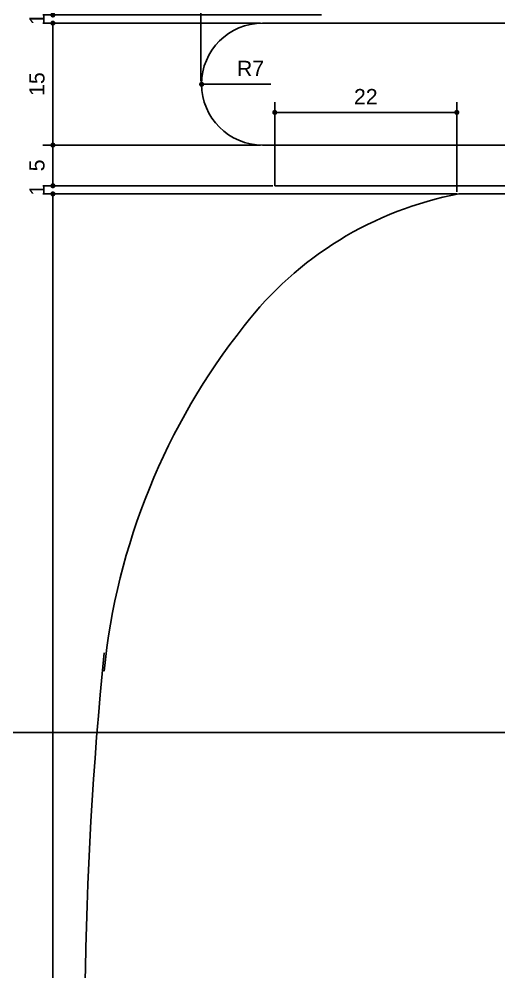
# Model space of a CAD drawing. Header units: inches. Extents: x 274057 to 444617, y 490067 to 635630.
# Drawn here: x 359396.7 to 359455.7, y 492928.1 to 493045.2 of the extents above; entities that cross this region are included whole.
import ezdxf

# ---------------------------------------------------------------- set-up
doc = ezdxf.new("R2010")
doc.units = ezdxf.units.IN
doc.header["$MEASUREMENT"] = 0
for name, color, linetype in [('CQ curtains and frames', 252, 'Continuous'), ('CQ PANEL DIMENSION', 1, 'Continuous'), ('CQ SPOT DETAIL DIMENSION', 9, 'Continuous'), ('menuiserie', 32, 'Continuous')]:
    doc.layers.add(name, color=color, linetype=linetype)
doc.styles.get("Standard").update_dxf_attribs({"font": 'arial.ttf'})
doc.dimstyles.new('chester 1.25', dxfattribs={"dimscale": 0.0125, "dimtxt": 150, "dimasz": 50, "dimexe": 100, "dimexo": 20, "dimgap": 80, "dimtad": 1, "dimdec": 0, "dimzin": 0, "dimdsep": 46, "dimtxsty": 'Standard', "dimblk": 'DOT', "dimcen": 100, "dimclrd": 1, "dimclre": 1, "dimclrt": 3, "dimadec": 0, "dimazin": 0, "dimtfac": 1, "dimtdec": 0, "dimtofl": 0, "dimtmove": 0, "dimatfit": 3, "dimfxl": 1, "dimtolj": 1, "dimtzin": 0, "dimlwd": -1, "dimarcsym": 0})
doc.dimstyles.new('chester 15', dxfattribs={"dimscale": 0.15, "dimtxt": 150, "dimasz": 100, "dimexe": 100, "dimexo": 0, "dimgap": 80, "dimtad": 1, "dimdec": 0, "dimzin": 0, "dimdsep": 46, "dimtxsty": 'Standard', "dimblk": 'DOT', "dimcen": 100, "dimclrd": 1, "dimclre": 1, "dimclrt": 3, "dimadec": 0, "dimazin": 0, "dimtfac": 1, "dimtdec": 0, "dimtofl": 0, "dimtmove": 0, "dimatfit": 3, "dimfxl": 1, "dimtolj": 1, "dimtzin": 0, "dimlwd": -1, "dimarcsym": 0})
doc.dimstyles.new('chester 5', dxfattribs={"dimscale": 0.05, "dimtxt": 150, "dimasz": 50, "dimexe": 100, "dimexo": 0, "dimgap": 80, "dimtad": 1, "dimdec": 0, "dimzin": 0, "dimdsep": 46, "dimtxsty": 'Standard', "dimblk": 'DOT', "dimcen": 100, "dimclrd": 1, "dimclre": 1, "dimclrt": 3, "dimadec": 0, "dimazin": 0, "dimtfac": 1, "dimtdec": 0, "dimtofl": 0, "dimtmove": 0, "dimatfit": 3, "dimfxl": 1, "dimtolj": 1, "dimtzin": 0, "dimlwd": -1, "dimarcsym": 0})

# ---------------------------------------------------------------- blocks, each defined once
blk = doc.blocks.new('_Dot')
at = {"color": 0, "linetype": 'ByBlock', "lineweight": -2}
blk.add_line((-0.5, 0), (-1, 0), dxfattribs=at)
at = {"color": 0, "linetype": 'ByBlock', "const_width": 0.5}
blk.add_lwpolyline([(-0.25, 0, 1), (0.25, 0, 1)], format="xyb", close=True, dxfattribs=at)
blk = doc.blocks.new('*D1277')
at = {"layer": 'CQ PANEL DIMENSION', "color": 1, "lineweight": -2, "transparency": 16777216}
for p, q in [((359413.1377527295, 495198.0693327125), (358858.8146244853, 495198.0693327125)), ((359395.0996708644, 492094.7391815393), (358858.8146244853, 492094.7391815393))]:
    blk.add_line(p, q, dxfattribs=at)
at = {"layer": 'CQ PANEL DIMENSION', "color": 1, "transparency": 16777216}
blk.add_line((358873.8146244853, 495183.0693327125), (358873.8146244853, 492109.7391815393), dxfattribs=at)
at = {"layer": 'Defpoints', "color": 0, "transparency": 16777216}
for p in [(359413.1377527295, 495198.0693327125, -8.161583353594182e-08), (358873.8146244853, 492094.7391815393), (359395.0996708644, 492094.7391815393, -0.02675467039130908)]:
    blk.add_point(p, dxfattribs=at)
at = {"layer": 'CQ PANEL DIMENSION', "color": 1, "transparency": 16777216, "xscale": 15, "yscale": 15, "zscale": 15}
for p, rotation in [((358873.8146244853, 495198.0693327125), 90), ((358873.8146244853, 492094.7391815393), 270)]:
    blk.add_blockref('_Dot', p, dxfattribs=dict(at, rotation=rotation))
at = {"layer": 'CQ PANEL DIMENSION', "color": 3, "transparency": 16777216, "insert": (358850.319058319, 493646.4042571257), "char_height": 22.5, "attachment_point": 5, "rotation": 90}
blk.add_mtext('\\A1;3103', dxfattribs=at)
blk = doc.blocks.new('*D1044')
at = {"layer": 'CQ PANEL DIMENSION', "color": 1, "lineweight": -2, "transparency": 16777216}
for p, q in [((361673.4341588991, 517521.2839683322), (361536.563356593, 517521.2839683322)), ((361731.4341588989, 517262.0339683323), (361536.563356593, 517262.0339683323))]:
    blk.add_line(p, q, dxfattribs=at)
at = {"layer": 'CQ PANEL DIMENSION', "color": 1, "transparency": 16777216}
blk.add_line((361541.563356593, 517518.7839683322), (361541.563356593, 517264.5339683323), dxfattribs=at)
at = {"layer": 'Defpoints', "color": 0, "transparency": 16777216}
for p in [(361673.4341588991, 517521.2839683322, -5.564854355100124e-08), (361541.563356593, 517262.0339683323), (361731.4341588989, 517262.0339683323, 1.970279388849305e-06)]:
    blk.add_point(p, dxfattribs=at)
at = {"layer": 'CQ PANEL DIMENSION', "color": 1, "transparency": 16777216, "xscale": 2.5, "yscale": 2.5, "zscale": 2.5}
for p, rotation in [((361541.563356593, 517521.2839683322), 90), ((361541.563356593, 517262.0339683323), 270)]:
    blk.add_blockref('_Dot', p, dxfattribs=dict(at, rotation=rotation))
at = {"layer": 'CQ PANEL DIMENSION', "color": 3, "transparency": 16777216, "insert": (361533.7340591851, 517391.6589683321), "char_height": 7.5, "attachment_point": 5, "rotation": 90}
blk.add_mtext('\\A1;259', dxfattribs=at)
blk = doc.blocks.new('*D1001')
at = {"layer": 'CQ PANEL DIMENSION', "color": 1, "lineweight": -2, "transparency": 16777216}
for p, q in [((361731.4341588989, 517262.0339683323), (361536.5633565931, 517262.0339683323)), ((361696.4341588989, 516517.2839683322), (361536.5633565931, 516517.2839683322))]:
    blk.add_line(p, q, dxfattribs=at)
at = {"layer": 'CQ PANEL DIMENSION', "color": 1, "transparency": 16777216}
blk.add_line((361541.5633565931, 517259.5339683323), (361541.5633565931, 516519.7839683322), dxfattribs=at)
at = {"layer": 'Defpoints', "color": 0, "transparency": 16777216}
for p in [(361731.4341588989, 517262.0339683323, 1.970279388849305e-06), (361541.5633565931, 516517.2839683322), (361696.4341588989, 516517.2839683322, -5.564854355100124e-08)]:
    blk.add_point(p, dxfattribs=at)
at = {"layer": 'CQ PANEL DIMENSION', "color": 1, "transparency": 16777216, "xscale": 2.5, "yscale": 2.5, "zscale": 2.5}
for p, rotation in [((361541.5633565931, 517262.0339683323), 90), ((361541.5633565931, 516517.2839683322), 270)]:
    blk.add_blockref('_Dot', p, dxfattribs=dict(at, rotation=rotation))
at = {"layer": 'CQ PANEL DIMENSION', "color": 3, "transparency": 16777216, "insert": (361533.7494070707, 516889.6589683321), "char_height": 7.5, "attachment_point": 5, "rotation": 90}
blk.add_mtext('\\A1;745', dxfattribs=at)
blk = doc.blocks.new('*D1048')
at = {"layer": 'CQ SPOT DETAIL DIMENSION', "color": 1, "transparency": 16777216}
for p, q in [((361611.1488092999, 517350.9089683322), (361611.1488092999, 517351.5339683322)), ((361611.1488092999, 517348.6589683322), (361611.1488092999, 517348.0339683322))]:
    blk.add_line(p, q, dxfattribs=at)
at = {"layer": 'CQ SPOT DETAIL DIMENSION', "color": 1, "lineweight": -2, "transparency": 16777216}
for p, q in [((361644.1841588989, 517350.2839683322), (361609.8988092999, 517350.2839683322)), ((361636.6841588989, 517349.2839683322), (361609.8988092999, 517349.2839683322))]:
    blk.add_line(p, q, dxfattribs=at)
at = {"layer": 'Defpoints', "color": 0, "transparency": 16777216}
for p in [(361611.1488092999, 517349.2839683322), (361636.9341588989, 517349.2839683322), (361644.4341588989, 517350.2839683322)]:
    blk.add_point(p, dxfattribs=at)
at = {"layer": 'CQ SPOT DETAIL DIMENSION', "color": 1, "transparency": 16777216, "xscale": 0.625, "yscale": 0.625, "zscale": 0.625}
for p, rotation in [((361611.1488092999, 517350.2839683322), 270), ((361611.1488092999, 517349.2839683322), 90)]:
    blk.add_blockref('_Dot', p, dxfattribs=dict(at, rotation=rotation))
at = {"layer": 'CQ SPOT DETAIL DIMENSION', "color": 3, "transparency": 16777216, "insert": (361609.2074723283, 517349.783968332), "char_height": 1.875, "attachment_point": 5, "rotation": 90}
blk.add_mtext('\\A1;1', dxfattribs=at)
blk = doc.blocks.new('*D1049')
at = {"layer": 'CQ SPOT DETAIL DIMENSION', "color": 1, "lineweight": -2, "transparency": 16777216}
for p, q in [((361636.6841588989, 517349.2839683322), (361609.8988092999, 517349.2839683322)), ((361636.6841588989, 517334.2839683322), (361609.8988092999, 517334.2839683322))]:
    blk.add_line(p, q, dxfattribs=at)
at = {"layer": 'CQ SPOT DETAIL DIMENSION', "color": 1, "transparency": 16777216}
blk.add_line((361611.1488092999, 517348.6589683322), (361611.1488092999, 517334.9089683322), dxfattribs=at)
at = {"layer": 'Defpoints', "color": 0, "transparency": 16777216}
for p in [(361636.9341588989, 517349.2839683322), (361611.1488092999, 517334.2839683322), (361636.9341588989, 517334.2839683322)]:
    blk.add_point(p, dxfattribs=at)
at = {"layer": 'CQ SPOT DETAIL DIMENSION', "color": 1, "transparency": 16777216, "xscale": 0.625, "yscale": 0.625, "zscale": 0.625}
for p, rotation in [((361611.1488092999, 517349.2839683322), 90), ((361611.1488092999, 517334.2839683322), 270)]:
    blk.add_blockref('_Dot', p, dxfattribs=dict(at, rotation=rotation))
at = {"layer": 'CQ SPOT DETAIL DIMENSION', "color": 3, "transparency": 16777216, "insert": (361609.191484948, 517341.783968332), "char_height": 1.875, "attachment_point": 5, "rotation": 90}
blk.add_mtext('\\A1;15', dxfattribs=at)
blk = doc.blocks.new('*D1050')
at = {"layer": 'CQ SPOT DETAIL DIMENSION', "color": 1, "lineweight": -2, "transparency": 16777216}
for p, q in [((361636.6841588989, 517334.2839683322), (361609.8988092999, 517334.2839683322)), ((361638.1841588989, 517329.2839683322), (361609.8988092999, 517329.2839683322))]:
    blk.add_line(p, q, dxfattribs=at)
at = {"layer": 'CQ SPOT DETAIL DIMENSION', "color": 1, "transparency": 16777216}
blk.add_line((361611.1488092999, 517333.6589683322), (361611.1488092999, 517329.9089683322), dxfattribs=at)
at = {"layer": 'Defpoints', "color": 0, "transparency": 16777216}
for p in [(361636.9341588989, 517334.2839683322), (361611.1488092999, 517329.2839683322), (361638.4341588989, 517329.2839683322)]:
    blk.add_point(p, dxfattribs=at)
at = {"layer": 'CQ SPOT DETAIL DIMENSION', "color": 1, "transparency": 16777216, "xscale": 0.625, "yscale": 0.625, "zscale": 0.625}
for p, rotation in [((361611.1488092999, 517334.2839683322), 90), ((361611.1488092999, 517329.2839683322), 270)]:
    blk.add_blockref('_Dot', p, dxfattribs=dict(at, rotation=rotation))
at = {"layer": 'CQ SPOT DETAIL DIMENSION', "color": 3, "transparency": 16777216, "insert": (361609.1953219193, 517331.783968332), "char_height": 1.875, "attachment_point": 5, "rotation": 90}
blk.add_mtext('\\A1;5', dxfattribs=at)
blk = doc.blocks.new('*D1051')
at = {"layer": 'CQ SPOT DETAIL DIMENSION', "color": 1, "transparency": 16777216}
for p, q in [((361611.1488092999, 517329.9089683322), (361611.1488092999, 517330.5339683322)), ((361611.1488092999, 517327.6589683322), (361611.1488092999, 517327.0339683322))]:
    blk.add_line(p, q, dxfattribs=at)
at = {"layer": 'CQ SPOT DETAIL DIMENSION', "color": 1, "lineweight": -2, "transparency": 16777216}
for p, q in [((361638.1841588989, 517329.2839683322), (361609.8988092999, 517329.2839683322)), ((361660.8197374126, 517328.2839683322), (361609.8988092999, 517328.2839683322))]:
    blk.add_line(p, q, dxfattribs=at)
at = {"layer": 'Defpoints', "color": 0, "transparency": 16777216}
for p in [(361611.1488092999, 517328.2839683322), (361638.4341588989, 517329.2839683322), (361661.0697374126, 517328.2839683322)]:
    blk.add_point(p, dxfattribs=at)
at = {"layer": 'CQ SPOT DETAIL DIMENSION', "color": 1, "transparency": 16777216, "xscale": 0.625, "yscale": 0.625, "zscale": 0.625}
for p, rotation in [((361611.1488092999, 517329.2839683322), 270), ((361611.1488092999, 517328.2839683322), 90)]:
    blk.add_blockref('_Dot', p, dxfattribs=dict(at, rotation=rotation))
at = {"layer": 'CQ SPOT DETAIL DIMENSION', "color": 3, "transparency": 16777216, "insert": (361609.2074723283, 517328.783968332), "char_height": 1.875, "attachment_point": 5, "rotation": 90}
blk.add_mtext('\\A1;1', dxfattribs=at)
blk = doc.blocks.new('*D1052')
at = {"layer": 'CQ SPOT DETAIL DIMENSION', "color": 1, "lineweight": -2, "transparency": 16777216}
for p, q in [((361660.8197374126, 517328.2839683322), (361609.8988092999, 517328.2839683322)), ((361672.6841588989, 516537.2839683322), (361609.8988092999, 516537.2839683322))]:
    blk.add_line(p, q, dxfattribs=at)
at = {"layer": 'CQ SPOT DETAIL DIMENSION', "color": 1, "transparency": 16777216}
blk.add_line((361611.1488092999, 517327.6589683322), (361611.1488092999, 516537.9089683322), dxfattribs=at)
at = {"layer": 'Defpoints', "color": 0, "transparency": 16777216}
for p in [(361661.0697374126, 517328.2839683322), (361611.1488092999, 516537.2839683322), (361672.9341588989, 516537.2839683322)]:
    blk.add_point(p, dxfattribs=at)
at = {"layer": 'CQ SPOT DETAIL DIMENSION', "color": 1, "transparency": 16777216, "xscale": 0.625, "yscale": 0.625, "zscale": 0.625}
for p, rotation in [((361611.1488092999, 517328.2839683322), 90), ((361611.1488092999, 516537.2839683322), 270)]:
    blk.add_blockref('_Dot', p, dxfattribs=dict(at, rotation=rotation))
at = {"layer": 'CQ SPOT DETAIL DIMENSION', "color": 3, "transparency": 16777216, "insert": (361609.191484948, 516932.783968332), "char_height": 1.875, "attachment_point": 5, "rotation": 90}
blk.add_mtext('\\A1;791', dxfattribs=at)
blk = doc.blocks.new('*D1058')
at = {"layer": 'CQ SPOT DETAIL DIMENSION', "color": 1, "transparency": 16777216}
blk.add_line((361637.9678158865, 517341.7875022441), (361630.0591990778, 517341.7604639149), dxfattribs=at)
at = {"layer": 'Defpoints', "color": 0, "transparency": 16777216}
for p in [(361629.4342027304, 517341.7583271497, -5.564854355100124e-08), (361636.9341588988, 517341.7839683319, -5.564854355100124e-08)]:
    blk.add_point(p, dxfattribs=at)
at = {"layer": 'CQ SPOT DETAIL DIMENSION', "color": 1, "transparency": 16777216, "xscale": 0.625, "yscale": 0.625, "zscale": 0.625, "rotation": 180.1958845840952}
blk.add_blockref('_Dot', (361629.4342027304, 517341.7583271497), dxfattribs=at)
at = {"layer": 'CQ SPOT DETAIL DIMENSION', "color": 3, "transparency": 16777216, "insert": (361635.4494398816, 517343.716403632), "char_height": 1.875, "attachment_point": 5, "rotation": 0.19588458409525183}
blk.add_mtext('\\A1;R7', dxfattribs=at)
blk = doc.blocks.new('*D1004')
at = {"layer": 'CQ SPOT DETAIL DIMENSION', "color": 1, "lineweight": -2, "transparency": 16777216}
for p, q in [((361629.3582269998, 517342.1448619466), (361629.3582269998, 517358.2840732932)), ((361644.4341588988, 517350.533968332), (361644.4341588988, 517358.2840732932))]:
    blk.add_line(p, q, dxfattribs=at)
at = {"layer": 'CQ SPOT DETAIL DIMENSION', "color": 1, "transparency": 16777216}
blk.add_line((361643.8091588988, 517357.0340732932), (361629.9832269998, 517357.0340732932), dxfattribs=at)
at = {"layer": 'Defpoints', "color": 0, "transparency": 16777216}
for p in [(361629.3582269998, 517357.0340732932), (361644.4341588988, 517350.283968332), (361629.3582269998, 517341.8948619466)]:
    blk.add_point(p, dxfattribs=at)
at = {"layer": 'CQ SPOT DETAIL DIMENSION', "color": 1, "transparency": 16777216, "xscale": 0.625, "yscale": 0.625, "zscale": 0.625, "rotation": 180}
blk.add_blockref('_Dot', (361629.3582269998, 517357.0340732932), dxfattribs=at)
at = {"layer": 'CQ SPOT DETAIL DIMENSION', "color": 1, "transparency": 16777216, "xscale": 0.625, "yscale": 0.625, "zscale": 0.625}
blk.add_blockref('_Dot', (361644.4341588988, 517357.0340732932), dxfattribs=at)
at = {"layer": 'CQ SPOT DETAIL DIMENSION', "color": 3, "transparency": 16777216, "insert": (361636.8961929493, 517358.9913976451), "char_height": 1.875, "attachment_point": 5}
blk.add_mtext('\\A1;15', dxfattribs=at)
blk = doc.blocks.new('*D1005')
at = {"layer": 'CQ SPOT DETAIL DIMENSION', "color": 1, "lineweight": -2, "transparency": 16777216}
for p, q in [((361638.4341588988, 517329.533968332), (361638.4341588988, 517339.5552750381)), ((361660.8197374124, 517328.533968332), (361660.8197374124, 517339.5552750381))]:
    blk.add_line(p, q, dxfattribs=at)
at = {"layer": 'CQ SPOT DETAIL DIMENSION', "color": 1, "transparency": 16777216}
blk.add_line((361639.0591588988, 517338.3052750381), (361660.1947374124, 517338.3052750381), dxfattribs=at)
at = {"layer": 'Defpoints', "color": 0, "transparency": 16777216}
for p in [(361660.8197374124, 517338.3052750381), (361638.4341588988, 517329.283968332), (361660.8197374124, 517328.283968332)]:
    blk.add_point(p, dxfattribs=at)
at = {"layer": 'CQ SPOT DETAIL DIMENSION', "color": 1, "transparency": 16777216, "xscale": 0.625, "yscale": 0.625, "zscale": 0.625, "rotation": 180}
blk.add_blockref('_Dot', (361638.4341588988, 517338.3052750381), dxfattribs=at)
at = {"layer": 'CQ SPOT DETAIL DIMENSION', "color": 1, "transparency": 16777216, "xscale": 0.625, "yscale": 0.625, "zscale": 0.625}
blk.add_blockref('_Dot', (361660.8197374124, 517338.3052750381), dxfattribs=at)
at = {"layer": 'CQ SPOT DETAIL DIMENSION', "color": 3, "transparency": 16777216, "insert": (361649.6269481556, 517340.2466120095), "char_height": 1.875, "attachment_point": 5}
blk.add_mtext('\\A1;22', dxfattribs=at)
blk = doc.blocks.new('*D1480')
at = {"layer": 'CQ PANEL DIMENSION', "color": 1, "lineweight": -2, "transparency": 16777216}
for p, q in [((358368.7059525661, 492980.2391815391), (358368.7059525661, 493342.2392011124)), ((360075.0996708306, 492980.239181536), (360075.0996708306, 493342.2392011124))]:
    blk.add_line(p, q, dxfattribs=at)
at = {"layer": 'CQ PANEL DIMENSION', "color": 1, "transparency": 16777216}
blk.add_line((358383.7059525661, 493327.2392011124), (360060.0996708306, 493327.2392011124), dxfattribs=at)
at = {"layer": 'Defpoints', "color": 0, "transparency": 16777216}
for p in [(360075.0996708306, 493327.2392011124), (358368.7059525661, 492980.2391815391, -0.02784796297914537), (360075.0996708306, 492980.239181536, 1.115036836196737e-07)]:
    blk.add_point(p, dxfattribs=at)
at = {"layer": 'CQ PANEL DIMENSION', "color": 1, "transparency": 16777216, "xscale": 15, "yscale": 15, "zscale": 15, "rotation": 180}
blk.add_blockref('_Dot', (358368.7059525661, 493327.2392011124), dxfattribs=at)
at = {"layer": 'CQ PANEL DIMENSION', "color": 1, "transparency": 16777216, "xscale": 15, "yscale": 15, "zscale": 15}
blk.add_blockref('_Dot', (360075.0996708306, 493327.2392011124), dxfattribs=at)
at = {"layer": 'CQ PANEL DIMENSION', "color": 3, "transparency": 16777216, "insert": (359221.9028116984, 493350.7270933361), "char_height": 22.5, "attachment_point": 5}
blk.add_mtext('\\A1;1706', dxfattribs=at)
blk = doc.blocks.new('tv cabinet fireplace')
at = {"layer": 'menuiserie', "ltscale": 2}
for p, q in [((361636.9341588988, 517349.283968332, 0.09197969155274127), (361688.9341588989, 517349.283968332, 0.09197969155274127)), ((361636.9341588988, 517334.283968332, 0.09197969155274127), (361638.4341588988, 517334.283968332, 0.09197969155274127)), ((361636.9341588988, 517334.283968332, 0.09197969155274127), (361690.4341588988, 517334.283968332, 0.09197969155274127)), ((361638.4341588988, 517329.283968332, 0.09197969155274127), (361638.4341588988, 517334.283968332, 0.09197969155274127)), ((361638.4341588988, 517329.283968332, 0.09197969155274127), (361690.434158899, 517329.283968332, 0.09197969155274127)), ((361661.0697374124, 517328.283968332, 0.09197969155274127), (361696.4341588988, 517328.283968332, 0.09197969155274127))]:
    blk.add_line(p, q, dxfattribs=at)
for centre, radius, start, end in [((361636.9341588988, 517341.783968332, 0.09197969155274127), 7.50000000000015, 90, 270), ((361669.152563038, 517285.5551104536, 0.09197969155274127), 43.48663433381754, 100.7118124467234, 142.4196286848459), ((361698.4016611139, 517261.477668332, 0.09197969155274127), 81.3602, 141.5441854051629, 174.2771931613278), ((362106.1397502617, 517223.324315817, 0.09197969155274127), 491.0945870812129, 174.3310751373252, 193.6699227525492)]:
    blk.add_arc(centre, radius, start, end, dxfattribs=at)
at = {"layer": 'CQ PANEL DIMENSION'}
for base, p1, p2, picture, middle in [((361541.563356593, 517262.0339683323, 0.09197974720128482), (361673.434158899, 517521.283968332, 0.09197969155274127), (361731.4341588988, 517262.033968332, 0.09198171748067367), '*D1044', (361533.7340591851, 517391.6589683321, 0.09197974720128482)), ((361541.5633565931, 516517.2839683322, 0.09197974720128482), (361731.4341588988, 517262.033968332, 0.09198171748067367), (361696.4341588988, 516517.283968332, 0.09197969155274127), '*D1001', (361533.7494070707, 516889.6589683321, 0.09197974720128482))]:
    dim = blk.add_linear_dim(base=base, p1=p1, p2=p2, angle=90, dimstyle='chester 5', override={"dimtmove": 1}, dxfattribs=at)
    dim.commit()
    dim.dimension.update_dxf_attribs({"geometry": picture, "text_midpoint": middle})
at = {"layer": 'CQ SPOT DETAIL DIMENSION', "color": 6}
for base, p1, p2, picture, middle in [((361629.3582269998, 517357.0340732932, 0.09197974720128482), (361644.4341588988, 517350.283968332, 0.09197974720128482), (361629.3582269998, 517341.8948619466, 0.09197974720128482), '*D1004', (361636.8961929493, 517358.9913976451, 0.09197974720128482)), ((361660.8197374124, 517338.3052750381, 0.09197974720128482), (361638.4341588988, 517329.283968332, 0.09197974720128482), (361660.8197374124, 517328.283968332, 0.09197974720128482), '*D1005', (361649.6269481556, 517340.2466120095, 0.09197974720128482))]:
    dim = blk.add_linear_dim(base=base, p1=p1, p2=p2, dimstyle='chester 1.25', override={"dimtmove": 1}, dxfattribs=at)
    dim.commit()
    dim.dimension.update_dxf_attribs({"geometry": picture, "text_midpoint": middle})
for base, p1, p2, picture, middle in [((361611.1488092999, 517349.2839683322, 0.09197969155274127), (361644.4341588988, 517350.283968332, 0.09197969155274127), (361636.9341588988, 517349.283968332, 0.09197969155274127), '*D1048', (361611.1488092996, 517349.783968332, 0.09197969155274127)), ((361611.1488092999, 517328.2839683322, 0.09197969155274127), (361638.4341588988, 517329.283968332, 0.09197969155274127), (361661.0697374124, 517328.283968332, 0.09197969155274127), '*D1051', (361611.1488092996, 517328.783968332, 0.09197969155274127))]:
    dim = blk.add_linear_dim(base=base, p1=p1, p2=p2, angle=90, dimstyle='chester 1.25', override={"dimtmove": 1}, dxfattribs=at)
    dim.commit()
    dim.dimension.update_dxf_attribs({"geometry": picture, "text_midpoint": middle, "dimtype": 128})
for base, p1, p2, picture, middle in [((361611.1488092999, 517334.2839683322, 0.09197969155274127), (361636.9341588988, 517349.283968332, 0.09197969155274127), (361636.9341588988, 517334.283968332, 0.09197969155274127), '*D1049', (361609.191484948, 517341.783968332, 0.09197969155274127)), ((361611.1488092999, 517329.2839683322, 0.09197969155274127), (361636.9341588988, 517334.283968332, 0.09197969155274127), (361638.4341588988, 517329.283968332, 0.09197969155274127), '*D1050', (361609.1953219193, 517331.783968332, 0.09197969155274127)), ((361611.1488092999, 516537.2839683322, 0.09197969155274127), (361661.0697374124, 517328.283968332, 0.09197969155274127), (361672.9341588988, 516537.2839683319, 0.09197969155274127), '*D1052', (361609.191484948, 516932.783968332, 0.09197969155274127))]:
    dim = blk.add_linear_dim(base=base, p1=p1, p2=p2, angle=90, dimstyle='chester 1.25', override={"dimtmove": 1}, dxfattribs=at)
    dim.commit()
    dim.dimension.update_dxf_attribs({"geometry": picture, "text_midpoint": middle})
dim = blk.add_radius_dim(center=(361636.9341588988, 517341.783968332, 0.09197969155274127), mpoint=(361629.4342027304, 517341.7583271498, 0.09197969155274127), dimstyle='chester 1.25', override={"dimtmove": 1}, dxfattribs=at)
dim.commit()
dim.dimension.update_dxf_attribs({"geometry": '*D1058', "text_midpoint": (361635.4560638536, 517341.7789149552, 0.09197974720128482), "dimtype": 132, "insert": (0, 5.820766091346741e-11)})

msp = doc.modelspace()

# ---------------------------------------------------------------- hatches: boundary and pattern name
at = {"layer": 'CQ curtains and frames', "linetype": 'ByBlock', "ltscale": 200}
h = msp.add_hatch(dxfattribs=at)
h.set_pattern_fill('PLASTI,_O', color=256, scale=500, angle=90)
h.set_pattern_definition([(90, (0, -24304.54478677537), (-125, 7.654042494670958e-15), []), (90, (-15.625, -24304.54478677537), (-125, 7.654042494670958e-15), []), (90, (-31.25, -24304.54478677537), (-125, 7.654042494670958e-15), []), (90, (-78.125, -24304.54478677537), (-125, 7.654042494670958e-15), [])])
edge = h.paths.add_edge_path()
edge.add_line((359636.0996708342, 493216.7391815606), (359636.0996708342, 494854.6993816087))
edge.add_line((359636.0996708342, 494854.6993816087), (359615.0998262747, 494884.6993816087))
edge.add_line((359615.0998262747, 494884.6993816087), (359611.1000739682, 494954.8259448691))
edge.add_line((359611.1000739682, 494954.8259448691), (359625.0998262759, 494974.868159502))
edge.add_line((359625.0998262759, 494974.868159502), (359625.0995345715, 494994.7395511224))
edge.add_line((359625.0995345715, 494994.7395511224), (354065.0999165727, 494994.8001937959))
edge.add_line((354065.0999165727, 494994.8001937959), (354065.0999165738, 494974.8681594809))
edge.add_line((354065.0999165738, 494974.8681594809), (354069.0998115045, 494974.8681594809))
edge.add_line((354069.0998115045, 494974.8681594809), (354070.2713677122, 494972.0397725955))
edge.add_line((354070.2713677122, 494972.0397725955), (354073.0997545977, 494970.8682163878))
edge.add_line((354073.0997545977, 494970.8682163878), (354073.0997545978, 494967.868259068))
edge.add_arc((354073.0997545976, 494964.8683017479), 2.999957320047542, 1.1116867426608223e-09, 89.99999999777663, ccw=False)
edge.add_line((354076.0997119177, 494964.868301748), (354079.0996692376, 494964.868301748))
edge.add_line((354079.0996692376, 494964.868301748), (354079.0996692376, 494924.6992604055))
edge.add_line((354079.0996692376, 494924.6992604055), (354076.0997119177, 494924.6992604055))
edge.add_arc((354073.0997545977, 494924.6992604056), 2.999957319989335, 270.00000000111174, 359.99999999888826, ccw=False)
edge.add_line((354073.0997545978, 494921.6993030856), (354073.0997545978, 494918.6993457658))
edge.add_arc((354073.0997545979, 494914.6994026725), 3.999943093280308, 90.00000000166754, 180)
edge.add_line((354069.0998115045, 494914.6994026725), (354065.0998115048, 494914.6993815872))
edge.add_line((354065.0998115048, 494914.6993815872), (354065.0998115048, 494894.6993815876))
edge.add_line((354065.0998115048, 494894.6993815876), (354068.0999169311, 494894.6993815876))
edge.add_arc((354071.099916931, 494894.6993815875), 2.999999999941792, 179.9999999988883, 270.0000000011117)
edge.add_line((354071.0999169311, 494891.6993815876), (354071.0999169311, 494888.6993815876))
edge.add_arc((354071.0999169311, 494884.6993815876), 4, -90, 90, ccw=False)
edge.add_line((354071.0999169311, 494880.6993815876), (354071.0999169311, 494877.6993815876))
edge.add_arc((354071.099916931, 494874.6993815876), 2.999999999941792, 89.99999999888831, 180.0000000011117)
edge.add_line((354068.0999169311, 494874.6993815876), (354065.0999169311, 494874.6993815875))
edge.add_line((354065.0999169311, 494874.6993815875), (354065.0999169312, 494853.3716014473))
edge.add_line((354065.0999169312, 494853.3716014473), (354052.036741741, 494853.3716014473))
edge.add_line((354052.036741741, 494853.3716014473), (354069.1708476147, 492209.7686289956))
edge.add_line((354069.1708476147, 492209.7686289956), (354295.0996708425, 492209.7092988012))
edge.add_line((354295.0996708425, 492209.7092988012), (354295.0996708648, 494744.7391815382))
edge.add_line((354295.0996708648, 494744.7391815382), (359395.0996708648, 494744.7391815381))
edge.add_line((359395.0996708648, 494744.7391815381), (359394.664269681, 493216.7391815606))
edge.add_line((359394.664269681, 493216.7391815606), (359636.0995909179, 493216.8780866422))

# ---------------------------------------------------------------- block references
at = {"layer": 'CQ PANEL DIMENSION'}
msp.add_blockref('tv cabinet fireplace', (-2210.334488064691, -24304.54478677141, -0.09197974720128482), dxfattribs=at)

# ---------------------------------------------------------------- dimensions: what is measured, and where the dimension line sits
dim = msp.add_linear_dim(base=(358873.8146244853, 492094.7391815393), p1=(359413.1377527294, 495198.0693327123, -8.161583353594182e-08), p2=(359395.0996708643, 492094.7391815391, -0.02675467039130908), angle=90, dimstyle='chester 15', dxfattribs=at)
dim.commit()
dim.dimension.update_dxf_attribs({"geometry": '*D1277', "text_midpoint": (358850.319058319, 493646.4042571257)})
dim = msp.add_linear_dim(base=(360075.0996708306, 493327.2392011124), p1=(358368.7059525661, 492980.2391815391, -0.02784796297914537), p2=(360075.0996708306, 492980.239181536, 1.115036836196737e-07), dimstyle='chester 15', dxfattribs=at)
dim.commit()
dim.dimension.update_dxf_attribs({"geometry": '*D1480', "text_midpoint": (359221.9028116984, 493350.7270933361)})

doc.saveas('drawing.dxf')
